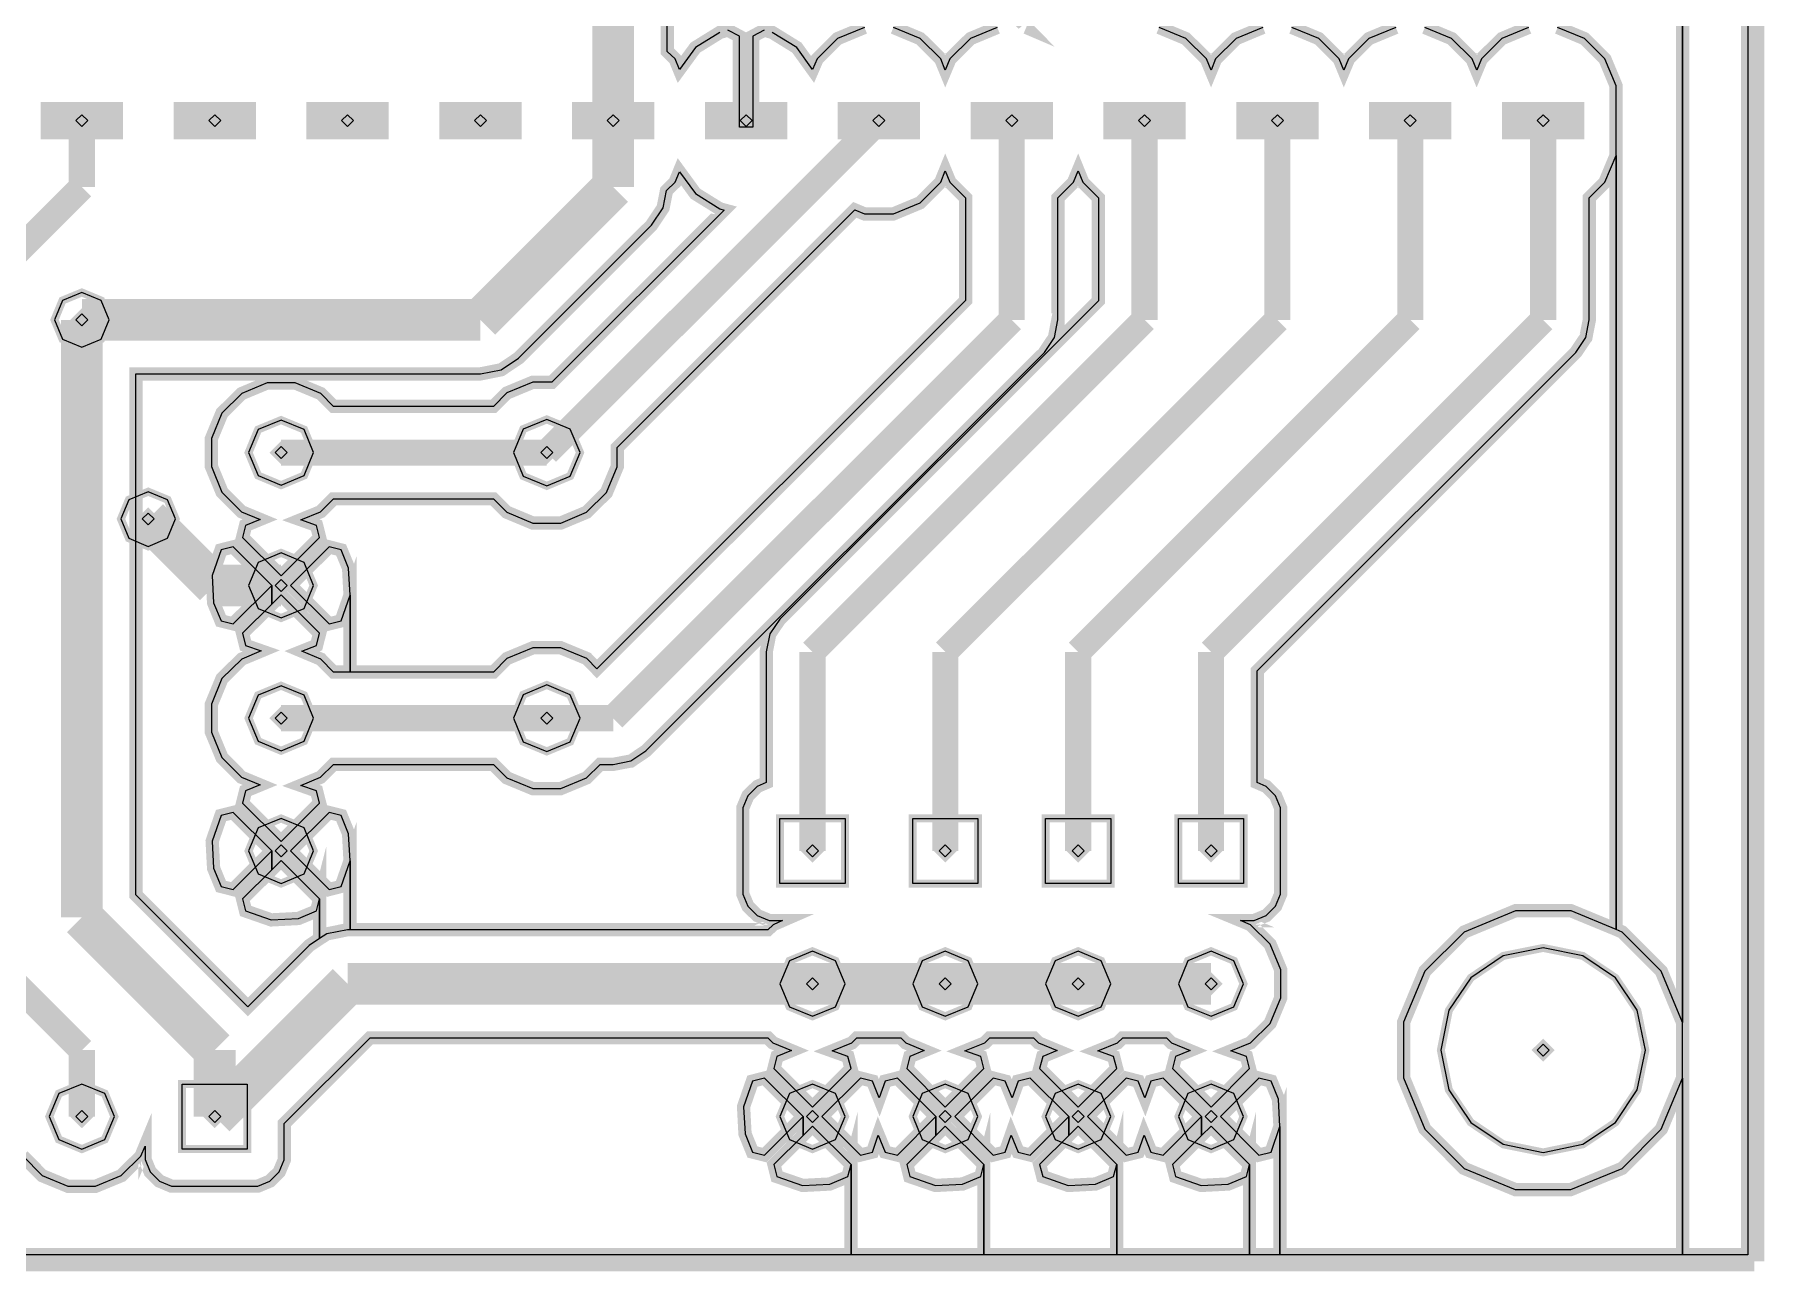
# Model space of a CAD drawing. Extents: x 0 to 6.22, y 0 to 4.04.
# Drawn here: x 2.797 to 4.099, y 2.058 to 2.989 of the extents above; entities that cross this region are included whole.
import ezdxf

# ---------------------------------------------------------------- set-up
doc = ezdxf.new("R2010")
doc.units = 0
doc.layers.get('0').update_dxf_attribs({"linetype": 'CONTINUOUS'})

msp = doc.modelspace()

# ---------------------------------------------------------------- linework, layer by layer
at = {"color": 0}
for points, const_width in [([(4.09158, 4.03353), (4.09158, 2.065)], 0.015), ([(4.08658, 4.02854), (4.08658, 2.07004), (4.08658, 2.07004), (4.03749, 2.07004), (4.03749, 3.89492)], 0.006), ([(4.08658, 4.02854), (4.08658, 2.07004)], 0.01), ([(4.08658, 2.07004), (4.03749, 2.07004), (4.03749, 3.89492)], 0.01), ([(4.03749, 3.85314), (4.03749, 2.2449), (4.02149, 2.28353), (3.99203, 2.3131), (3.98742, 2.31511), (3.98742, 2.95031), (3.979, 2.97054), (3.9636, 2.98589), (3.94342, 2.99431)], 0.01), ([(4.03749, 3.85314), (4.03749, 2.2449), (4.02149, 2.28353), (3.99203, 2.3131), (3.98742, 2.31511), (3.98742, 2.95031), (3.979, 2.97054), (3.9636, 2.98589), (3.94342, 2.99431)], 0.006), ([(3.23247, 2.9241), (3.23247, 3.12414)], 0.0315), ([(3.4216, 2.99431), (3.40142, 2.98589), (3.38601, 2.97054), (3.3826, 2.96263), (3.37071, 2.97911), (3.35211, 2.99061), (3.34619, 2.99229), (3.33751, 2.98762), (3.33751, 2.91911), (3.32747, 2.91911), (3.32747, 2.98762), (3.31879, 2.99229), (3.31287, 2.99061), (3.29432, 2.97911), (3.28228, 2.96263), (3.27903, 2.97054), (3.27322, 2.97629), (3.27322, 3.10721)], 0.01), ([(3.4216, 2.99431), (3.40142, 2.98589), (3.38601, 2.97054), (3.3826, 2.96263), (3.37071, 2.97911), (3.35211, 2.99061), (3.34619, 2.99229), (3.33751, 2.98762), (3.33751, 2.91911), (3.32747, 2.91911), (3.32747, 2.98762), (3.31879, 2.99229), (3.31287, 2.99061), (3.29432, 2.97911), (3.28228, 2.96263), (3.27903, 2.97054), (3.27322, 2.97629), (3.27322, 3.10721)], 0.006), ([(3.54129, 2.99664), (3.54368, 2.99419), (3.5434, 2.99431)], 0.01), ([(3.5216, 2.99431), (3.50142, 2.98589), (3.486, 2.97054), (3.48247, 2.96212), (3.479, 2.97054), (3.4636, 2.98589), (3.44342, 2.99431)], 0.01), ([(3.5216, 2.99431), (3.50142, 2.98589), (3.486, 2.97054), (3.48247, 2.96212), (3.479, 2.97054), (3.4636, 2.98589), (3.44342, 2.99431)], 0.006), ([(3.54129, 2.99664), (3.54368, 2.99419), (3.5434, 2.99431)], 0.006), ([(3.72157, 2.99431), (3.70139, 2.98589), (3.68599, 2.97054), (3.68251, 2.96212), (3.67899, 2.97054), (3.66357, 2.98589), (3.64339, 2.99431)], 0.01), ([(3.72157, 2.99431), (3.70139, 2.98589), (3.68599, 2.97054), (3.68251, 2.96212), (3.67899, 2.97054), (3.66357, 2.98589), (3.64339, 2.99431)], 0.006), ([(3.82161, 2.99431), (3.80138, 2.98589), (3.78603, 2.97054), (3.7825, 2.96212), (3.77903, 2.97054), (3.76361, 2.98589), (3.74338, 2.99431)], 0.01), ([(3.82161, 2.99431), (3.80138, 2.98589), (3.78603, 2.97054), (3.7825, 2.96212), (3.77903, 2.97054), (3.76361, 2.98589), (3.74338, 2.99431)], 0.006), ([(3.9216, 2.99431), (3.90142, 2.98589), (3.88601, 2.97054), (3.88249, 2.96212), (3.87901, 2.97054), (3.86361, 2.98589), (3.84343, 2.99431)], 0.01), ([(3.9216, 2.99431), (3.90142, 2.98589), (3.88601, 2.97054), (3.88249, 2.96212), (3.87901, 2.97054), (3.86361, 2.98589), (3.84343, 2.99431)], 0.006), ([(2.83251, 2.9381), (2.83251, 2.9101)], 0.062), ([(2.93251, 2.9381), (2.93251, 2.9101)], 0.062), ([(3.0325, 2.9381), (3.0325, 2.9101)], 0.062), ([(3.13249, 2.9381), (3.13249, 2.9101)], 0.062), ([(3.23247, 2.9381), (3.23247, 2.9101)], 0.062), ([(3.33251, 2.9381), (3.33251, 2.9101)], 0.062), ([(3.43251, 2.9381), (3.43251, 2.9101)], 0.062), ([(3.5325, 2.9381), (3.5325, 2.9101)], 0.062), ([(3.63249, 2.9381), (3.63249, 2.9101)], 0.062), ([(3.73247, 2.9381), (3.73247, 2.9101)], 0.062), ([(3.83251, 2.9381), (3.83251, 2.9101)], 0.062), ([(3.93251, 2.9381), (3.93251, 2.9101)], 0.062), ([(2.83251, 2.9241), (2.83251, 2.87414)], 0.0197), ([(3.18251, 2.6741), (3.43251, 2.9241)], 0.0197), ([(3.23247, 2.9241), (3.23247, 2.87414)], 0.0315), ([(3.5325, 2.9241), (3.5325, 2.77408)], 0.0197), ([(3.63249, 2.77408), (3.63249, 2.9241)], 0.0197), ([(3.73247, 2.9241), (3.73247, 2.77408)], 0.0197), ([(3.83251, 2.77408), (3.83251, 2.9241)], 0.0197), ([(3.93251, 2.9241), (3.93251, 2.77408)], 0.0197), ([(2.78797, 2.14442), (2.80268, 2.12961), (2.822, 2.12164), (2.84289, 2.12164), (2.86219, 2.12961), (2.87701, 2.14432), (2.8801, 2.15181), (2.8801, 2.14171), (2.8839, 2.13254), (2.8909, 2.12554), (2.90001, 2.12169), (2.9649, 2.12169), (2.97412, 2.12554), (2.98113, 2.13254), (2.98492, 2.1416), (2.98492, 2.16889), (3.04943, 2.2334), (3.3489, 2.2334), (3.35271, 2.2296), (3.36669, 2.22379), (3.35579, 2.21929), (3.35351, 2.21024), (3.38249, 2.18121), (3.41151, 2.21024), (3.40918, 2.21929), (3.39729, 2.22353), (3.41222, 2.2296), (3.41601, 2.2334), (3.44889, 2.2334), (3.45269, 2.2296), (3.46669, 2.22379), (3.45578, 2.21929), (3.4535, 2.21024), (3.48247, 2.18121), (3.5115, 2.21024), (3.50917, 2.21929), (3.49729, 2.22353), (3.51221, 2.2296), (3.516, 2.2334), (3.54889, 2.2334), (3.55268, 2.2296), (3.56668, 2.22379), (3.55583, 2.21929), (3.5535, 2.21024), (3.58251, 2.18121), (3.61149, 2.21024), (3.60921, 2.21929), (3.59733, 2.22353), (3.61219, 2.2296), (3.616, 2.2334), (3.64893, 2.2334), (3.65267, 2.2296), (3.66672, 2.22379), (3.65582, 2.21929), (3.65349, 2.21024), (3.68251, 2.18121), (3.71149, 2.21024), (3.70919, 2.21929), (3.69732, 2.22353), (3.71218, 2.2296), (3.727, 2.24431), (3.73503, 2.26361), (3.73503, 2.2845), (3.727, 2.30382), (3.71229, 2.31862), (3.70481, 2.32172), (3.7149, 2.32172), (3.72412, 2.32553), (3.73112, 2.33251), (3.73492, 2.34164), (3.73492, 2.40653), (3.73112, 2.41569), (3.72412, 2.42269), (3.71729, 2.42563), (3.71729, 2.50971), (3.95708, 2.74951), (3.96457, 2.76069), (3.96468, 2.76079), (3.96729, 2.77408), (3.96729, 2.866), (3.979, 2.87771), (3.98742, 2.89789), (3.98742, 2.31511), (3.9535, 2.3291), (3.91168, 2.3291), (3.8731, 2.3131), (3.84347, 2.28364), (3.82747, 2.24511), (3.82747, 2.20329), (3.84347, 2.16471), (3.87299, 2.1351), (3.91151, 2.11914), (3.95329, 2.11914), (3.99192, 2.1351), (4.02149, 2.16461), (4.03749, 2.20313), (4.03749, 2.07004), (3.73443, 2.07004), (3.73443, 2.16672), (3.73329, 2.18713), (3.72771, 2.20079), (3.71858, 2.20313), (3.68961, 2.1741), (3.71858, 2.14513), (3.72771, 2.1474), (3.73443, 2.16672), (3.73443, 2.07004), (3.71149, 2.07004), (3.71149, 2.13803), (3.68251, 2.16699), (3.6754, 2.15994), (3.6754, 2.1741), (3.64638, 2.20313), (3.63732, 2.20079), (3.63281, 2.18821), (3.62771, 2.20079), (3.6186, 2.20313), (3.58957, 2.1741), (3.6186, 2.14513), (3.62771, 2.1474), (3.63211, 2.1601), (3.63732, 2.1474), (3.64638, 2.14513), (3.6754, 2.1741), (3.6754, 2.15994), (3.65349, 2.13803), (3.65582, 2.1289), (3.67507, 2.12224), (3.69547, 2.12332), (3.70919, 2.1289), (3.71149, 2.13803), (3.71149, 2.07004), (3.61149, 2.07004), (3.61149, 2.13803), (3.58251, 2.16699), (3.57542, 2.15994), (3.57542, 2.1741), (3.54639, 2.20313), (3.53733, 2.20079), (3.53276, 2.18821), (3.52767, 2.20079), (3.51861, 2.20313), (3.48958, 2.1741), (3.51861, 2.14513), (3.52767, 2.1474), (3.53211, 2.1601), (3.53733, 2.1474), (3.54639, 2.14513), (3.57542, 2.1741), (3.57542, 2.15994), (3.5535, 2.13803), (3.55583, 2.1289), (3.57508, 2.12224), (3.59549, 2.12332), (3.60921, 2.1289), (3.61149, 2.13803), (3.61149, 2.07004), (3.5115, 2.07004), (3.5115, 2.13803), (3.48247, 2.16699), (3.47542, 2.15994), (3.47542, 2.1741), (3.4464, 2.20313), (3.43728, 2.20079), (3.43278, 2.18821), (3.42768, 2.20079), (3.41863, 2.20313), (3.3896, 2.1741), (3.41863, 2.14513), (3.42768, 2.1474), (3.43207, 2.1601), (3.43728, 2.1474), (3.4464, 2.14513), (3.47542, 2.1741), (3.47542, 2.15994), (3.4535, 2.13803), (3.45578, 2.1289), (3.4751, 2.12224), (3.4955, 2.12332), (3.50917, 2.1289), (3.5115, 2.13803), (3.5115, 2.07004), (3.41151, 2.07004), (3.41151, 2.13803), (3.38249, 2.16699), (3.37537, 2.15994), (3.37537, 2.1741), (3.3464, 2.20313), (3.33729, 2.20079), (3.33062, 2.18153), (3.33171, 2.16114), (3.33729, 2.1474), (3.3464, 2.14513), (3.37537, 2.1741), (3.37537, 2.15994), (3.35351, 2.13803), (3.35579, 2.1289), (3.37511, 2.12224), (3.39551, 2.12332), (3.40918, 2.1289), (3.41151, 2.13803), (3.41151, 2.07004), (2.66151, 2.07004)], 0.01), ([(2.78797, 2.14442), (2.80268, 2.12961), (2.822, 2.12164), (2.84289, 2.12164), (2.86219, 2.12961), (2.87701, 2.14432), (2.8801, 2.15181), (2.8801, 2.14171), (2.8839, 2.13254), (2.8909, 2.12554), (2.90001, 2.12169), (2.9649, 2.12169), (2.97412, 2.12554), (2.98113, 2.13254), (2.98492, 2.1416), (2.98492, 2.16889), (3.04943, 2.2334), (3.3489, 2.2334), (3.35271, 2.2296), (3.36669, 2.22379), (3.35579, 2.21929), (3.35351, 2.21024), (3.38249, 2.18121), (3.41151, 2.21024), (3.40918, 2.21929), (3.39729, 2.22353), (3.41222, 2.2296), (3.41601, 2.2334), (3.44889, 2.2334), (3.45269, 2.2296), (3.46669, 2.22379), (3.45578, 2.21929), (3.4535, 2.21024), (3.48247, 2.18121), (3.5115, 2.21024), (3.50917, 2.21929), (3.49729, 2.22353), (3.51221, 2.2296), (3.516, 2.2334), (3.54889, 2.2334), (3.55268, 2.2296), (3.56668, 2.22379), (3.55583, 2.21929), (3.5535, 2.21024), (3.58251, 2.18121), (3.61149, 2.21024), (3.60921, 2.21929), (3.59733, 2.22353), (3.61219, 2.2296), (3.616, 2.2334), (3.64893, 2.2334), (3.65267, 2.2296), (3.66672, 2.22379), (3.65582, 2.21929), (3.65349, 2.21024), (3.68251, 2.18121), (3.71149, 2.21024), (3.70919, 2.21929), (3.69732, 2.22353), (3.71218, 2.2296), (3.727, 2.24431), (3.73503, 2.26361), (3.73503, 2.2845), (3.727, 2.30382), (3.71229, 2.31862), (3.70481, 2.32172), (3.7149, 2.32172), (3.72412, 2.32553), (3.73112, 2.33251), (3.73492, 2.34164), (3.73492, 2.40653), (3.73112, 2.41569), (3.72412, 2.42269), (3.71729, 2.42563), (3.71729, 2.50971), (3.95708, 2.74951), (3.96457, 2.76069), (3.96468, 2.76079), (3.96729, 2.77408), (3.96729, 2.866), (3.979, 2.87771), (3.98742, 2.89789), (3.98742, 2.31511), (3.9535, 2.3291), (3.91168, 2.3291), (3.8731, 2.3131), (3.84347, 2.28364), (3.82747, 2.24511), (3.82747, 2.20329), (3.84347, 2.16471), (3.87299, 2.1351), (3.91151, 2.11914), (3.95329, 2.11914), (3.99192, 2.1351), (4.02149, 2.16461), (4.03749, 2.20313), (4.03749, 2.07004), (3.73443, 2.07004), (3.73443, 2.16672), (3.73329, 2.18713), (3.72771, 2.20079), (3.71858, 2.20313), (3.68961, 2.1741), (3.71858, 2.14513), (3.72771, 2.1474), (3.73443, 2.16672), (3.73443, 2.07004), (3.71149, 2.07004), (3.71149, 2.13803), (3.68251, 2.16699), (3.6754, 2.15994), (3.6754, 2.1741), (3.64638, 2.20313), (3.63732, 2.20079), (3.63281, 2.18821), (3.62771, 2.20079), (3.6186, 2.20313), (3.58957, 2.1741), (3.6186, 2.14513), (3.62771, 2.1474), (3.63211, 2.1601), (3.63732, 2.1474), (3.64638, 2.14513), (3.6754, 2.1741), (3.6754, 2.15994), (3.65349, 2.13803), (3.65582, 2.1289), (3.67507, 2.12224), (3.69547, 2.12332), (3.70919, 2.1289), (3.71149, 2.13803), (3.71149, 2.07004), (3.61149, 2.07004), (3.61149, 2.13803), (3.58251, 2.16699), (3.57542, 2.15994), (3.57542, 2.1741), (3.54639, 2.20313), (3.53733, 2.20079), (3.53276, 2.18821), (3.52767, 2.20079), (3.51861, 2.20313), (3.48958, 2.1741), (3.51861, 2.14513), (3.52767, 2.1474), (3.53211, 2.1601), (3.53733, 2.1474), (3.54639, 2.14513), (3.57542, 2.1741), (3.57542, 2.15994), (3.5535, 2.13803), (3.55583, 2.1289), (3.57508, 2.12224), (3.59549, 2.12332), (3.60921, 2.1289), (3.61149, 2.13803), (3.61149, 2.07004), (3.5115, 2.07004), (3.5115, 2.13803), (3.48247, 2.16699), (3.47542, 2.15994), (3.47542, 2.1741), (3.4464, 2.20313), (3.43728, 2.20079), (3.43278, 2.18821), (3.42768, 2.20079), (3.41863, 2.20313), (3.3896, 2.1741), (3.41863, 2.14513), (3.42768, 2.1474), (3.43207, 2.1601), (3.43728, 2.1474), (3.4464, 2.14513), (3.47542, 2.1741), (3.47542, 2.15994), (3.4535, 2.13803), (3.45578, 2.1289), (3.4751, 2.12224), (3.4955, 2.12332), (3.50917, 2.1289), (3.5115, 2.13803), (3.5115, 2.07004), (3.41151, 2.07004), (3.41151, 2.13803), (3.38249, 2.16699), (3.37537, 2.15994), (3.37537, 2.1741), (3.3464, 2.20313), (3.33729, 2.20079), (3.33062, 2.18153), (3.33171, 2.16114), (3.33729, 2.1474), (3.3464, 2.14513), (3.37537, 2.1741), (3.37537, 2.15994), (3.35351, 2.13803), (3.35579, 2.1289), (3.37511, 2.12224), (3.39551, 2.12332), (3.40918, 2.1289), (3.41151, 2.13803), (3.41151, 2.07004), (2.66151, 2.07004)], 0.006), ([(3.59771, 2.78851), (3.35792, 2.54872), (3.35032, 2.53754), (3.34771, 2.52408), (3.34771, 2.42563), (3.34093, 2.42269), (3.33388, 2.41569), (3.33008, 2.40662), (3.33008, 2.34169), (3.33388, 2.33251), (3.34093, 2.32553), (3.34999, 2.32172), (3.35992, 2.32172), (3.35281, 2.31862), (3.3489, 2.31483), (3.0344, 2.31483), (3.0344, 2.36669), (3.03331, 2.3871), (3.02767, 2.40082), (3.01861, 2.4031), (2.98958, 2.37414), (3.01861, 2.34511), (3.02767, 2.34744), (3.0344, 2.36669), (3.0344, 2.31483), (3.0325, 2.31483), (3.01693, 2.31168), (3.0115, 2.30811), (3.0115, 2.338), (2.98247, 2.36703), (2.97542, 2.35992), (2.97542, 2.37414), (2.9464, 2.4031), (2.93728, 2.40082), (2.93061, 2.38151), (2.93169, 2.36111), (2.93728, 2.34744), (2.9464, 2.34511), (2.97542, 2.37414), (2.97542, 2.35992), (2.9535, 2.338), (2.95578, 2.32894), (2.9751, 2.32221), (2.9955, 2.32329), (3.00917, 2.32894), (3.0115, 2.338), (3.0115, 2.30811), (3.00369, 2.3029), (2.95751, 2.25672), (2.87321, 2.34104), (2.87321, 2.7334), (3.13249, 2.7334), (3.14811, 2.73649), (3.16129, 2.74533), (3.26128, 2.84532), (3.27007, 2.8585), (3.27262, 2.87142), (3.27903, 2.87771), (3.28228, 2.88569), (3.29432, 2.86914), (3.31287, 2.85764), (3.31592, 2.85682), (3.18631, 2.72711), (3.17199, 2.72711), (3.1525, 2.71903), (3.14231, 2.70893), (3.02192, 2.70893), (3.01232, 2.71858), (2.993, 2.72661), (2.97211, 2.72661), (2.95281, 2.71858), (2.93799, 2.70394), (2.93001, 2.68463), (2.93001, 2.66374), (2.93799, 2.64442), (2.95269, 2.62961), (2.96669, 2.62381), (2.95578, 2.61931), (2.9535, 2.61019), (2.98247, 2.58122), (3.0115, 2.61019), (3.00917, 2.61931), (2.99729, 2.62354), (3.01221, 2.62961), (3.02192, 2.63932), (3.14231, 2.63932), (3.1524, 2.62924), (3.17193, 2.6211), (3.19299, 2.6211), (3.21251, 2.62924), (3.22738, 2.64404), (3.23551, 2.66351), (3.23551, 2.6779), (3.41439, 2.85693), (3.4216, 2.85389), (3.44342, 2.85389), (3.4636, 2.86231), (3.479, 2.87771), (3.48247, 2.88624), (3.486, 2.87771), (3.49772, 2.866), (3.49772, 2.78863), (3.22026, 2.51124), (3.21263, 2.51904), (3.19308, 2.52713), (3.17199, 2.52713), (3.1525, 2.51904), (3.14231, 2.5089), (3.0344, 2.5089), (3.0344, 2.56674), (3.03331, 2.58712), (3.02767, 2.60081), (3.01861, 2.60314), (2.98958, 2.57411), (3.01861, 2.54514), (3.02767, 2.54742), (3.0344, 2.56674), (3.0344, 2.5089), (3.02192, 2.5089), (3.01232, 2.51861), (2.99821, 2.52453), (3.00917, 2.52892), (3.0115, 2.53803), (2.98247, 2.567), (2.97542, 2.55989), (2.97542, 2.57411), (2.9464, 2.60314), (2.93728, 2.60081), (2.93061, 2.58154), (2.93169, 2.56108), (2.93728, 2.54742), (2.9464, 2.54514), (2.97542, 2.57411), (2.97542, 2.55989), (2.9535, 2.53803), (2.95578, 2.52892), (2.96761, 2.52479), (2.95281, 2.51861), (2.93799, 2.5039), (2.93001, 2.4846), (2.93001, 2.46371), (2.93799, 2.44444), (2.95269, 2.42964), (2.96669, 2.42383), (2.95578, 2.41932), (2.9535, 2.41021), (2.98247, 2.38118), (3.0115, 2.41021), (3.00917, 2.41932), (2.99729, 2.4235), (3.01221, 2.42964), (3.02192, 2.43935), (3.14231, 2.43935), (3.1524, 2.42919), (3.17193, 2.42111), (3.19299, 2.42111), (3.21251, 2.42919), (3.2226, 2.43935), (3.23247, 2.43935), (3.24576, 2.44189), (3.24588, 2.44189), (3.25711, 2.44949), (3.55707, 2.7494), (3.55707, 2.74951), (3.56212, 2.757), (3.56461, 2.76069), (3.56467, 2.76079), (3.56722, 2.77408), (3.56728, 2.77408), (3.56728, 2.866), (3.579, 2.87771), (3.58251, 2.88624), (3.58599, 2.87771), (3.59771, 2.866), (3.59771, 2.78851)], 0.01), ([(2.83251, 2.87414), (2.7825, 2.82411)], 0.0197), ([(3.23247, 2.87414), (3.13249, 2.77408)], 0.0315), ([(2.85308, 2.77408), (2.847, 2.78868), (2.83251, 2.79471), (2.81793, 2.78868), (2.8119, 2.77408), (2.81793, 2.7596), (2.83251, 2.75353), (2.847, 2.7596), (2.85308, 2.77408)], 0.006), ([(2.83251, 2.77408), (2.83251, 2.32411)], 0.0315), ([(3.13249, 2.77408), (2.83251, 2.77408)], 0.0315), ([(3.5325, 2.77408), (3.23247, 2.47412)], 0.0197), ([(3.38249, 2.52408), (3.63249, 2.77408)], 0.0197), ([(3.73247, 2.77408), (3.48247, 2.52408)], 0.0197), ([(3.58251, 2.52408), (3.83251, 2.77408)], 0.0197), ([(3.93251, 2.77408), (3.68251, 2.52408)], 0.0197), ([(3.007, 2.6741), (2.99978, 2.69146), (2.98247, 2.69862), (2.96517, 2.69146), (2.95801, 2.6741), (2.96517, 2.65685), (2.98247, 2.64962), (2.99978, 2.65685), (3.007, 2.6741)], 0.006), ([(3.20751, 2.6741), (3.20014, 2.69183), (3.18251, 2.69911), (3.16476, 2.69183), (3.1575, 2.6741), (3.16476, 2.65647), (3.18251, 2.64908), (3.20014, 2.65647), (3.20751, 2.6741)], 0.006), ([(3.18251, 2.6741), (2.98247, 2.6741)], 0.0197), ([(2.9031, 2.62414), (2.89703, 2.63867), (2.88249, 2.64469), (2.86794, 2.63867), (2.86193, 2.62414), (2.86794, 2.6096), (2.88249, 2.60351), (2.89703, 2.6096), (2.9031, 2.62414)], 0.006), ([(2.93251, 2.57411), (2.88249, 2.62414)], 0.0315), ([(3.007, 2.57411), (2.99978, 2.59147), (2.98247, 2.59864), (2.96517, 2.59147), (2.95801, 2.57411), (2.96517, 2.55681), (2.98247, 2.54958), (2.99978, 2.55681), (3.007, 2.57411)], 0.006), ([(2.98247, 2.57411), (2.93251, 2.57411)], 0.0315), ([(3.38249, 2.37414), (3.38249, 2.52408)], 0.0197), ([(3.48247, 2.52408), (3.48247, 2.37414)], 0.0197), ([(3.58251, 2.37414), (3.58251, 2.52408)], 0.0197), ([(3.68251, 2.52408), (3.68251, 2.37414)], 0.0197), ([(3.007, 2.47412), (2.99978, 2.49143), (2.98247, 2.49858), (2.96517, 2.49143), (2.95801, 2.47412), (2.96517, 2.45682), (2.98247, 2.4496), (2.99978, 2.45682), (3.007, 2.47412)], 0.006), ([(3.20751, 2.47412), (3.20014, 2.49181), (3.18251, 2.49914), (3.16476, 2.49181), (3.1575, 2.47412), (3.16476, 2.45643), (3.18251, 2.44911), (3.20014, 2.45643), (3.20751, 2.47412)], 0.006), ([(3.23247, 2.47412), (2.98247, 2.47412)], 0.0197), ([(3.007, 2.37414), (2.99978, 2.39144), (2.98247, 2.3986), (2.96517, 2.39144), (2.95801, 2.37414), (2.96517, 2.35682), (2.98247, 2.34961), (2.99978, 2.35682), (3.007, 2.37414)], 0.006), ([(2.83251, 2.32411), (2.93251, 2.22412)], 0.0315), ([(3.40701, 2.27408), (3.39979, 2.29144), (3.38249, 2.29861), (3.36518, 2.29144), (3.35801, 2.27408), (3.36518, 2.25683), (3.38249, 2.24963), (3.39979, 2.25683), (3.40701, 2.27408)], 0.006), ([(3.507, 2.27408), (3.49978, 2.29144), (3.48247, 2.29861), (3.46517, 2.29144), (3.45801, 2.27408), (3.46517, 2.25683), (3.48247, 2.24963), (3.49978, 2.25683), (3.507, 2.27408)], 0.006), ([(3.60699, 2.27408), (3.59978, 2.29144), (3.58251, 2.29861), (3.56515, 2.29144), (3.558, 2.27408), (3.56515, 2.25683), (3.58251, 2.24963), (3.59978, 2.25683), (3.60699, 2.27408)], 0.006), ([(3.70697, 2.27408), (3.69976, 2.29144), (3.68251, 2.29861), (3.66515, 2.29144), (3.65799, 2.27408), (3.66515, 2.25683), (3.68251, 2.24963), (3.69976, 2.25683), (3.70697, 2.27408)], 0.006), ([(4.0095, 2.22412), (4.00342, 2.25412), (3.98693, 2.2786), (3.96246, 2.29508), (3.93251, 2.30111), (3.9025, 2.29508), (3.87804, 2.2786), (3.86154, 2.25412), (3.85553, 2.22412), (3.86154, 2.19417), (3.87804, 2.16971), (3.9025, 2.15321), (3.93251, 2.14714), (3.96246, 2.15321), (3.98693, 2.16971), (4.00342, 2.19417), (4.0095, 2.22412)], 0.006), ([(2.7825, 2.27408), (2.83251, 2.22412)], 0.0197), ([(3.0325, 2.27408), (2.93251, 2.1741)], 0.0315), ([(3.38249, 2.27408), (3.0325, 2.27408)], 0.0315), ([(3.68251, 2.27408), (3.38249, 2.27408)], 0.0315), ([(2.93251, 2.22412), (2.93251, 2.1741)], 0.0315), ([(2.83251, 2.22412), (2.83251, 2.1741)], 0.0197), ([(2.85699, 2.1741), (2.84978, 2.19146), (2.83251, 2.19862), (2.81515, 2.19146), (2.808, 2.1741), (2.81515, 2.15685), (2.83251, 2.14962), (2.84978, 2.15685), (2.85699, 2.1741)], 0.006), ([(3.40701, 2.1741), (3.39979, 2.19146), (3.38249, 2.19862), (3.36518, 2.19146), (3.35801, 2.1741), (3.36518, 2.15685), (3.38249, 2.14962), (3.39979, 2.15685), (3.40701, 2.1741)], 0.006), ([(3.507, 2.1741), (3.49978, 2.19146), (3.48247, 2.19862), (3.46517, 2.19146), (3.45801, 2.1741), (3.46517, 2.15685), (3.48247, 2.14962), (3.49978, 2.15685), (3.507, 2.1741)], 0.006), ([(3.60699, 2.1741), (3.59978, 2.19146), (3.58251, 2.19862), (3.56515, 2.19146), (3.558, 2.1741), (3.56515, 2.15685), (3.58251, 2.14962), (3.59978, 2.15685), (3.60699, 2.1741)], 0.006), ([(3.70697, 2.1741), (3.69976, 2.19146), (3.68251, 2.19862), (3.66515, 2.19146), (3.65799, 2.1741), (3.66515, 2.15685), (3.68251, 2.14962), (3.69976, 2.15685), (3.70697, 2.1741)], 0.006), ([(4.09158, 2.065), (2.1231, 2.065)], 0.015)]:
    msp.add_lwpolyline(points, dxfattribs=dict(at, const_width=const_width))
for points in [[(4.08658, 4.02854), (4.08658, 2.07004)], [(4.08658, 2.07004), (4.03749, 2.07004), (4.03749, 3.89492)], [(4.03749, 3.85314), (4.03749, 2.2449), (4.02149, 2.28353), (3.99203, 2.3131), (3.98742, 2.31511), (3.98742, 2.95031), (3.979, 2.97054), (3.9636, 2.98589), (3.94342, 2.99431)], [(3.31287, 2.99061), (3.29432, 2.97911), (3.28228, 2.96263), (3.27903, 2.97054), (3.27322, 2.97629), (3.27322, 3.10721)], [(3.34619, 2.99229), (3.33751, 2.98762), (3.33751, 2.91911), (3.32747, 2.91911), (3.32747, 2.98762), (3.31879, 2.99229)], [(3.4216, 2.99431), (3.40142, 2.98589), (3.38601, 2.97054), (3.3826, 2.96263), (3.37071, 2.97911), (3.35211, 2.99061)], [(3.5216, 2.99431), (3.50142, 2.98589), (3.486, 2.97054), (3.48247, 2.96212), (3.479, 2.97054), (3.4636, 2.98589), (3.44342, 2.99431)], [(3.72157, 2.99431), (3.70139, 2.98589), (3.68599, 2.97054), (3.68251, 2.96212), (3.67899, 2.97054), (3.66357, 2.98589), (3.64339, 2.99431)], [(3.82161, 2.99431), (3.80138, 2.98589), (3.78603, 2.97054), (3.7825, 2.96212), (3.77903, 2.97054), (3.76361, 2.98589), (3.74338, 2.99431)], [(3.9216, 2.99431), (3.90142, 2.98589), (3.88601, 2.97054), (3.88249, 2.96212), (3.87901, 2.97054), (3.86361, 2.98589), (3.84343, 2.99431)], [(2.78797, 2.14442), (2.80268, 2.12961), (2.822, 2.12164), (2.84289, 2.12164), (2.86219, 2.12961), (2.87701, 2.14432), (2.8801, 2.15181), (2.8801, 2.14171), (2.8839, 2.13254), (2.8909, 2.12554), (2.90001, 2.12169), (2.9649, 2.12169), (2.97412, 2.12554), (2.98113, 2.13254), (2.98492, 2.1416), (2.98492, 2.16889), (3.04943, 2.2334), (3.3489, 2.2334), (3.35271, 2.2296), (3.36669, 2.22379), (3.35579, 2.21929), (3.35351, 2.21024), (3.38249, 2.18121), (3.41151, 2.21024), (3.40918, 2.21929), (3.39729, 2.22353), (3.41222, 2.2296), (3.41601, 2.2334), (3.44889, 2.2334), (3.45269, 2.2296), (3.46669, 2.22379), (3.45578, 2.21929), (3.4535, 2.21024), (3.48247, 2.18121), (3.5115, 2.21024), (3.50917, 2.21929), (3.49729, 2.22353), (3.51221, 2.2296), (3.516, 2.2334), (3.54889, 2.2334), (3.55268, 2.2296), (3.56668, 2.22379), (3.55583, 2.21929), (3.5535, 2.21024), (3.58251, 2.18121), (3.61149, 2.21024), (3.60921, 2.21929), (3.59733, 2.22353), (3.61219, 2.2296), (3.616, 2.2334), (3.64893, 2.2334), (3.65267, 2.2296), (3.66672, 2.22379), (3.65582, 2.21929), (3.65349, 2.21024), (3.68251, 2.18121), (3.71149, 2.21024), (3.70919, 2.21929), (3.69732, 2.22353), (3.71218, 2.2296), (3.727, 2.24431), (3.73503, 2.26361), (3.73503, 2.2845), (3.727, 2.30382), (3.71229, 2.31862), (3.70481, 2.32172), (3.7149, 2.32172), (3.72412, 2.32553), (3.73112, 2.33251), (3.73492, 2.34164), (3.73492, 2.40653), (3.73112, 2.41569), (3.72412, 2.42269), (3.71729, 2.42563), (3.71729, 2.50971), (3.95708, 2.74951), (3.96457, 2.76069), (3.96468, 2.76079), (3.96729, 2.77408), (3.96729, 2.866), (3.979, 2.87771), (3.98742, 2.89789), (3.98742, 2.31511), (3.9535, 2.3291), (3.91168, 2.3291), (3.8731, 2.3131), (3.84347, 2.28364), (3.82747, 2.24511), (3.82747, 2.20329), (3.84347, 2.16471), (3.87299, 2.1351), (3.91151, 2.11914), (3.95329, 2.11914), (3.99192, 2.1351), (4.02149, 2.16461), (4.03749, 2.20313), (4.03749, 2.07004), (3.73443, 2.07004), (3.73443, 2.16672), (3.73329, 2.18713), (3.72771, 2.20079), (3.71858, 2.20313), (3.68961, 2.1741), (3.71858, 2.14513), (3.72771, 2.1474), (3.73443, 2.16672), (3.73443, 2.07004), (3.71149, 2.07004), (3.71149, 2.13803), (3.68251, 2.16699), (3.6754, 2.15994), (3.6754, 2.1741), (3.64638, 2.20313), (3.63732, 2.20079), (3.63281, 2.18821), (3.62771, 2.20079), (3.6186, 2.20313), (3.58957, 2.1741), (3.6186, 2.14513), (3.62771, 2.1474), (3.63211, 2.1601), (3.63732, 2.1474), (3.64638, 2.14513), (3.6754, 2.1741), (3.6754, 2.15994), (3.65349, 2.13803), (3.65582, 2.1289), (3.67507, 2.12224), (3.69547, 2.12332), (3.70919, 2.1289), (3.71149, 2.13803), (3.71149, 2.07004), (3.61149, 2.07004), (3.61149, 2.13803), (3.58251, 2.16699), (3.57542, 2.15994), (3.57542, 2.1741), (3.54639, 2.20313), (3.53733, 2.20079), (3.53276, 2.18821), (3.52767, 2.20079), (3.51861, 2.20313), (3.48958, 2.1741), (3.51861, 2.14513), (3.52767, 2.1474), (3.53211, 2.1601), (3.53733, 2.1474), (3.54639, 2.14513), (3.57542, 2.1741), (3.57542, 2.15994), (3.5535, 2.13803), (3.55583, 2.1289), (3.57508, 2.12224), (3.59549, 2.12332), (3.60921, 2.1289), (3.61149, 2.13803), (3.61149, 2.07004), (3.5115, 2.07004), (3.5115, 2.13803), (3.48247, 2.16699), (3.47542, 2.15994), (3.47542, 2.1741), (3.4464, 2.20313), (3.43728, 2.20079), (3.43278, 2.18821), (3.42768, 2.20079), (3.41863, 2.20313), (3.3896, 2.1741), (3.41863, 2.14513), (3.42768, 2.1474), (3.43207, 2.1601), (3.43728, 2.1474), (3.4464, 2.14513), (3.47542, 2.1741), (3.47542, 2.15994), (3.4535, 2.13803), (3.45578, 2.1289), (3.4751, 2.12224), (3.4955, 2.12332), (3.50917, 2.1289), (3.5115, 2.13803), (3.5115, 2.07004), (3.41151, 2.07004), (3.41151, 2.13803), (3.38249, 2.16699), (3.37537, 2.15994), (3.37537, 2.1741), (3.3464, 2.20313), (3.33729, 2.20079), (3.33062, 2.18153), (3.33171, 2.16114), (3.33729, 2.1474), (3.3464, 2.14513), (3.37537, 2.1741), (3.37537, 2.15994), (3.35351, 2.13803), (3.35579, 2.1289), (3.37511, 2.12224), (3.39551, 2.12332), (3.40918, 2.1289), (3.41151, 2.13803), (3.41151, 2.07004), (2.66151, 2.07004)], [(3.59771, 2.78851), (3.35792, 2.54872), (3.35032, 2.53754), (3.34771, 2.52408), (3.34771, 2.42563), (3.34093, 2.42269), (3.33388, 2.41569), (3.33008, 2.40662), (3.33008, 2.34169), (3.33388, 2.33251), (3.34093, 2.32553), (3.34999, 2.32172), (3.35992, 2.32172), (3.35281, 2.31862), (3.3489, 2.31483), (3.0344, 2.31483), (3.0344, 2.36669), (3.03331, 2.3871), (3.02767, 2.40082), (3.01861, 2.4031), (2.98958, 2.37414), (3.01861, 2.34511), (3.02767, 2.34744), (3.0344, 2.36669), (3.0344, 2.31483), (3.0325, 2.31483), (3.01693, 2.31168), (3.0115, 2.30811), (3.0115, 2.338), (2.98247, 2.36703), (2.97542, 2.35992), (2.97542, 2.37414), (2.9464, 2.4031), (2.93728, 2.40082), (2.93061, 2.38151), (2.93169, 2.36111), (2.93728, 2.34744), (2.9464, 2.34511), (2.97542, 2.37414), (2.97542, 2.35992), (2.9535, 2.338), (2.95578, 2.32894), (2.9751, 2.32221), (2.9955, 2.32329), (3.00917, 2.32894), (3.0115, 2.338), (3.0115, 2.30811), (3.00369, 2.3029), (2.95751, 2.25672), (2.87321, 2.34104), (2.87321, 2.7334), (3.13249, 2.7334), (3.14811, 2.73649), (3.16129, 2.74533), (3.26128, 2.84532), (3.27007, 2.8585), (3.27262, 2.87142), (3.27903, 2.87771), (3.28228, 2.88569), (3.29432, 2.86914), (3.31287, 2.85764), (3.31592, 2.85682), (3.18631, 2.72711), (3.17199, 2.72711), (3.1525, 2.71903), (3.14231, 2.70893), (3.02192, 2.70893), (3.01232, 2.71858), (2.993, 2.72661), (2.97211, 2.72661), (2.95281, 2.71858), (2.93799, 2.70394), (2.93001, 2.68463), (2.93001, 2.66374), (2.93799, 2.64442), (2.95269, 2.62961), (2.96669, 2.62381), (2.95578, 2.61931), (2.9535, 2.61019), (2.98247, 2.58122), (3.0115, 2.61019), (3.00917, 2.61931), (2.99729, 2.62354), (3.01221, 2.62961), (3.02192, 2.63932), (3.14231, 2.63932), (3.1524, 2.62924), (3.17193, 2.6211), (3.19299, 2.6211), (3.21251, 2.62924), (3.22738, 2.64404), (3.23551, 2.66351), (3.23551, 2.6779), (3.41439, 2.85693), (3.4216, 2.85389), (3.44342, 2.85389), (3.4636, 2.86231), (3.479, 2.87771), (3.48247, 2.88624), (3.486, 2.87771), (3.49772, 2.866), (3.49772, 2.78863), (3.22026, 2.51124), (3.21263, 2.51904), (3.19308, 2.52713), (3.17199, 2.52713), (3.1525, 2.51904), (3.14231, 2.5089), (3.0344, 2.5089), (3.0344, 2.56674), (3.03331, 2.58712), (3.02767, 2.60081), (3.01861, 2.60314), (2.98958, 2.57411), (3.01861, 2.54514), (3.02767, 2.54742), (3.0344, 2.56674), (3.0344, 2.5089), (3.02192, 2.5089), (3.01232, 2.51861), (2.99821, 2.52453), (3.00917, 2.52892), (3.0115, 2.53803), (2.98247, 2.567), (2.97542, 2.55989), (2.97542, 2.57411), (2.9464, 2.60314), (2.93728, 2.60081), (2.93061, 2.58154), (2.93169, 2.56108), (2.93728, 2.54742), (2.9464, 2.54514), (2.97542, 2.57411), (2.97542, 2.55989), (2.9535, 2.53803), (2.95578, 2.52892), (2.96761, 2.52479), (2.95281, 2.51861), (2.93799, 2.5039), (2.93001, 2.4846), (2.93001, 2.46371), (2.93799, 2.44444), (2.95269, 2.42964), (2.96669, 2.42383), (2.95578, 2.41932), (2.9535, 2.41021), (2.98247, 2.38118), (3.0115, 2.41021), (3.00917, 2.41932), (2.99729, 2.4235), (3.01221, 2.42964), (3.02192, 2.43935), (3.14231, 2.43935), (3.1524, 2.42919), (3.17193, 2.42111), (3.19299, 2.42111), (3.21251, 2.42919), (3.2226, 2.43935), (3.23247, 2.43935), (3.24576, 2.44189), (3.24588, 2.44189), (3.25711, 2.44949), (3.55707, 2.7494), (3.55707, 2.74951), (3.56212, 2.757), (3.56461, 2.76069), (3.56467, 2.76079), (3.56722, 2.77408), (3.56728, 2.77408), (3.56728, 2.866), (3.579, 2.87771), (3.58251, 2.88624), (3.58599, 2.87771), (3.59771, 2.866), (3.59771, 2.78851)], [(2.85308, 2.77408), (2.847, 2.78868), (2.83251, 2.79471), (2.81793, 2.78868), (2.8119, 2.77408), (2.81793, 2.7596), (2.83251, 2.75353), (2.847, 2.7596), (2.85308, 2.77408)], [(3.007, 2.6741), (2.99978, 2.69146), (2.98247, 2.69862), (2.96517, 2.69146), (2.95801, 2.6741), (2.96517, 2.65685), (2.98247, 2.64962), (2.99978, 2.65685), (3.007, 2.6741)], [(3.20751, 2.6741), (3.20014, 2.69183), (3.18251, 2.69911), (3.16476, 2.69183), (3.1575, 2.6741), (3.16476, 2.65647), (3.18251, 2.64908), (3.20014, 2.65647), (3.20751, 2.6741)], [(2.9031, 2.62414), (2.89703, 2.63867), (2.88249, 2.64469), (2.86794, 2.63867), (2.86193, 2.62414), (2.86794, 2.6096), (2.88249, 2.60351), (2.89703, 2.6096), (2.9031, 2.62414)], [(3.007, 2.57411), (2.99978, 2.59147), (2.98247, 2.59864), (2.96517, 2.59147), (2.95801, 2.57411), (2.96517, 2.55681), (2.98247, 2.54958), (2.99978, 2.55681), (3.007, 2.57411)], [(3.007, 2.47412), (2.99978, 2.49143), (2.98247, 2.49858), (2.96517, 2.49143), (2.95801, 2.47412), (2.96517, 2.45682), (2.98247, 2.4496), (2.99978, 2.45682), (3.007, 2.47412)], [(3.20751, 2.47412), (3.20014, 2.49181), (3.18251, 2.49914), (3.16476, 2.49181), (3.1575, 2.47412), (3.16476, 2.45643), (3.18251, 2.44911), (3.20014, 2.45643), (3.20751, 2.47412)], [(3.007, 2.37414), (2.99978, 2.39144), (2.98247, 2.3986), (2.96517, 2.39144), (2.95801, 2.37414), (2.96517, 2.35682), (2.98247, 2.34961), (2.99978, 2.35682), (3.007, 2.37414)], [(3.40701, 2.27408), (3.39979, 2.29144), (3.38249, 2.29861), (3.36518, 2.29144), (3.35801, 2.27408), (3.36518, 2.25683), (3.38249, 2.24963), (3.39979, 2.25683), (3.40701, 2.27408)], [(3.507, 2.27408), (3.49978, 2.29144), (3.48247, 2.29861), (3.46517, 2.29144), (3.45801, 2.27408), (3.46517, 2.25683), (3.48247, 2.24963), (3.49978, 2.25683), (3.507, 2.27408)], [(3.60699, 2.27408), (3.59978, 2.29144), (3.58251, 2.29861), (3.56515, 2.29144), (3.558, 2.27408), (3.56515, 2.25683), (3.58251, 2.24963), (3.59978, 2.25683), (3.60699, 2.27408)], [(3.70697, 2.27408), (3.69976, 2.29144), (3.68251, 2.29861), (3.66515, 2.29144), (3.65799, 2.27408), (3.66515, 2.25683), (3.68251, 2.24963), (3.69976, 2.25683), (3.70697, 2.27408)], [(4.0095, 2.22412), (4.00342, 2.25412), (3.98693, 2.2786), (3.96246, 2.29508), (3.93251, 2.30111), (3.9025, 2.29508), (3.87804, 2.2786), (3.86154, 2.25412), (3.85553, 2.22412), (3.86154, 2.19417), (3.87804, 2.16971), (3.9025, 2.15321), (3.93251, 2.14714), (3.96246, 2.15321), (3.98693, 2.16971), (4.00342, 2.19417), (4.0095, 2.22412)], [(2.85699, 2.1741), (2.84978, 2.19146), (2.83251, 2.19862), (2.81515, 2.19146), (2.808, 2.1741), (2.81515, 2.15685), (2.83251, 2.14962), (2.84978, 2.15685), (2.85699, 2.1741)], [(3.40701, 2.1741), (3.39979, 2.19146), (3.38249, 2.19862), (3.36518, 2.19146), (3.35801, 2.1741), (3.36518, 2.15685), (3.38249, 2.14962), (3.39979, 2.15685), (3.40701, 2.1741)], [(3.507, 2.1741), (3.49978, 2.19146), (3.48247, 2.19862), (3.46517, 2.19146), (3.45801, 2.1741), (3.46517, 2.15685), (3.48247, 2.14962), (3.49978, 2.15685), (3.507, 2.1741)], [(3.60699, 2.1741), (3.59978, 2.19146), (3.58251, 2.19862), (3.56515, 2.19146), (3.558, 2.1741), (3.56515, 2.15685), (3.58251, 2.14962), (3.59978, 2.15685), (3.60699, 2.1741)], [(3.70697, 2.1741), (3.69976, 2.19146), (3.68251, 2.19862), (3.66515, 2.19146), (3.65799, 2.1741), (3.66515, 2.15685), (3.68251, 2.14962), (3.69976, 2.15685), (3.70697, 2.1741)]]:
    msp.add_lwpolyline(points, dxfattribs=at)
at = {"color": 7, "const_width": 0.006}
for points in [[(2.83703, 2.9241), (2.83251, 2.9286), (2.82801, 2.9241), (2.83251, 2.9196), (2.83703, 2.9241)], [(2.93701, 2.9241), (2.93251, 2.9286), (2.928, 2.9241), (2.93251, 2.9196), (2.93701, 2.9241)], [(3.037, 2.9241), (3.0325, 2.9286), (3.028, 2.9241), (3.0325, 2.9196), (3.037, 2.9241)], [(3.13699, 2.9241), (3.13249, 2.9286), (3.12799, 2.9241), (3.13249, 2.9196), (3.13699, 2.9241)], [(3.23697, 2.9241), (3.23247, 2.9286), (3.22797, 2.9241), (3.23247, 2.9196), (3.23697, 2.9241)], [(3.33703, 2.9241), (3.33251, 2.9286), (3.32801, 2.9241), (3.33251, 2.9196), (3.33703, 2.9241)], [(3.43701, 2.9241), (3.43251, 2.9286), (3.428, 2.9241), (3.43251, 2.9196), (3.43701, 2.9241)], [(3.537, 2.9241), (3.5325, 2.9286), (3.528, 2.9241), (3.5325, 2.9196), (3.537, 2.9241)], [(3.63699, 2.9241), (3.63249, 2.9286), (3.62799, 2.9241), (3.63249, 2.9196), (3.63699, 2.9241)], [(3.73697, 2.9241), (3.73247, 2.9286), (3.72797, 2.9241), (3.73247, 2.9196), (3.73697, 2.9241)], [(3.83703, 2.9241), (3.83251, 2.9286), (3.82801, 2.9241), (3.83251, 2.9196), (3.83703, 2.9241)], [(3.93701, 2.9241), (3.93251, 2.9286), (3.928, 2.9241), (3.93251, 2.9196), (3.93701, 2.9241)], [(2.83703, 2.77408), (2.83251, 2.7786), (2.82801, 2.77408), (2.83251, 2.76964), (2.83703, 2.77408)], [(2.98697, 2.6741), (2.98247, 2.6786), (2.97797, 2.6741), (2.98247, 2.6696), (2.98697, 2.6741)], [(3.18701, 2.6741), (3.18251, 2.6786), (3.178, 2.6741), (3.18251, 2.6696), (3.18701, 2.6741)], [(2.88699, 2.62414), (2.88249, 2.62864), (2.87799, 2.62414), (2.88249, 2.61963), (2.88699, 2.62414)], [(2.98697, 2.57411), (2.98247, 2.57861), (2.97797, 2.57411), (2.98247, 2.56961), (2.98697, 2.57411)], [(2.98697, 2.47412), (2.98247, 2.47862), (2.97797, 2.47412), (2.98247, 2.46961), (2.98697, 2.47412)], [(3.18701, 2.47412), (3.18251, 2.47862), (3.178, 2.47412), (3.18251, 2.46961), (3.18701, 2.47412)], [(2.98697, 2.37414), (2.98247, 2.37864), (2.97797, 2.37414), (2.98247, 2.36963), (2.98697, 2.37414)], [(3.38699, 2.37414), (3.38249, 2.37864), (3.37799, 2.37414), (3.38249, 2.36963), (3.38699, 2.37414)], [(3.48697, 2.37414), (3.48247, 2.37864), (3.47797, 2.37414), (3.48247, 2.36963), (3.48697, 2.37414)], [(3.58703, 2.37414), (3.58251, 2.37864), (3.57801, 2.37414), (3.58251, 2.36963), (3.58703, 2.37414)], [(3.68701, 2.37414), (3.68251, 2.37864), (3.678, 2.37414), (3.68251, 2.36963), (3.68701, 2.37414)], [(3.38699, 2.27408), (3.38249, 2.2786), (3.37799, 2.27408), (3.38249, 2.26964), (3.38699, 2.27408)], [(3.48697, 2.27408), (3.48247, 2.2786), (3.47797, 2.27408), (3.48247, 2.26964), (3.48697, 2.27408)], [(3.58703, 2.27408), (3.58251, 2.2786), (3.57801, 2.27408), (3.58251, 2.26964), (3.58703, 2.27408)], [(3.68701, 2.27408), (3.68251, 2.2786), (3.678, 2.27408), (3.68251, 2.26964), (3.68701, 2.27408)], [(3.93701, 2.22412), (3.93251, 2.22862), (3.928, 2.22412), (3.93251, 2.21961), (3.93701, 2.22412)], [(2.83703, 2.1741), (2.83251, 2.1786), (2.82801, 2.1741), (2.83251, 2.1696), (2.83703, 2.1741)], [(2.93701, 2.1741), (2.93251, 2.1786), (2.928, 2.1741), (2.93251, 2.1696), (2.93701, 2.1741)], [(3.38699, 2.1741), (3.38249, 2.1786), (3.37799, 2.1741), (3.38249, 2.1696), (3.38699, 2.1741)], [(3.48697, 2.1741), (3.48247, 2.1786), (3.47797, 2.1741), (3.48247, 2.1696), (3.48697, 2.1741)], [(3.58703, 2.1741), (3.58251, 2.1786), (3.57801, 2.1741), (3.58251, 2.1696), (3.58703, 2.1741)], [(3.68701, 2.1741), (3.68251, 2.1786), (3.678, 2.1741), (3.68251, 2.1696), (3.68701, 2.1741)]]:
    msp.add_lwpolyline(points, dxfattribs=at)
at = {"color": 7}
for points in [[(2.83703, 2.9241), (2.83251, 2.9286), (2.82801, 2.9241), (2.83251, 2.9196), (2.83703, 2.9241)], [(2.93701, 2.9241), (2.93251, 2.9286), (2.928, 2.9241), (2.93251, 2.9196), (2.93701, 2.9241)], [(3.037, 2.9241), (3.0325, 2.9286), (3.028, 2.9241), (3.0325, 2.9196), (3.037, 2.9241)], [(3.13699, 2.9241), (3.13249, 2.9286), (3.12799, 2.9241), (3.13249, 2.9196), (3.13699, 2.9241)], [(3.23697, 2.9241), (3.23247, 2.9286), (3.22797, 2.9241), (3.23247, 2.9196), (3.23697, 2.9241)], [(3.33703, 2.9241), (3.33251, 2.9286), (3.32801, 2.9241), (3.33251, 2.9196), (3.33703, 2.9241)], [(3.43701, 2.9241), (3.43251, 2.9286), (3.428, 2.9241), (3.43251, 2.9196), (3.43701, 2.9241)], [(3.537, 2.9241), (3.5325, 2.9286), (3.528, 2.9241), (3.5325, 2.9196), (3.537, 2.9241)], [(3.63699, 2.9241), (3.63249, 2.9286), (3.62799, 2.9241), (3.63249, 2.9196), (3.63699, 2.9241)], [(3.73697, 2.9241), (3.73247, 2.9286), (3.72797, 2.9241), (3.73247, 2.9196), (3.73697, 2.9241)], [(3.83703, 2.9241), (3.83251, 2.9286), (3.82801, 2.9241), (3.83251, 2.9196), (3.83703, 2.9241)], [(3.93701, 2.9241), (3.93251, 2.9286), (3.928, 2.9241), (3.93251, 2.9196), (3.93701, 2.9241)], [(2.83703, 2.77408), (2.83251, 2.7786), (2.82801, 2.77408), (2.83251, 2.76964), (2.83703, 2.77408)], [(2.98697, 2.6741), (2.98247, 2.6786), (2.97797, 2.6741), (2.98247, 2.6696), (2.98697, 2.6741)], [(3.18701, 2.6741), (3.18251, 2.6786), (3.178, 2.6741), (3.18251, 2.6696), (3.18701, 2.6741)], [(2.88699, 2.62414), (2.88249, 2.62864), (2.87799, 2.62414), (2.88249, 2.61963), (2.88699, 2.62414)], [(2.98697, 2.57411), (2.98247, 2.57861), (2.97797, 2.57411), (2.98247, 2.56961), (2.98697, 2.57411)], [(2.98697, 2.47412), (2.98247, 2.47862), (2.97797, 2.47412), (2.98247, 2.46961), (2.98697, 2.47412)], [(3.18701, 2.47412), (3.18251, 2.47862), (3.178, 2.47412), (3.18251, 2.46961), (3.18701, 2.47412)], [(2.98697, 2.37414), (2.98247, 2.37864), (2.97797, 2.37414), (2.98247, 2.36963), (2.98697, 2.37414)], [(3.38699, 2.37414), (3.38249, 2.37864), (3.37799, 2.37414), (3.38249, 2.36963), (3.38699, 2.37414)], [(3.48697, 2.37414), (3.48247, 2.37864), (3.47797, 2.37414), (3.48247, 2.36963), (3.48697, 2.37414)], [(3.58703, 2.37414), (3.58251, 2.37864), (3.57801, 2.37414), (3.58251, 2.36963), (3.58703, 2.37414)], [(3.68701, 2.37414), (3.68251, 2.37864), (3.678, 2.37414), (3.68251, 2.36963), (3.68701, 2.37414)], [(3.38699, 2.27408), (3.38249, 2.2786), (3.37799, 2.27408), (3.38249, 2.26964), (3.38699, 2.27408)], [(3.48697, 2.27408), (3.48247, 2.2786), (3.47797, 2.27408), (3.48247, 2.26964), (3.48697, 2.27408)], [(3.58703, 2.27408), (3.58251, 2.2786), (3.57801, 2.27408), (3.58251, 2.26964), (3.58703, 2.27408)], [(3.68701, 2.27408), (3.68251, 2.2786), (3.678, 2.27408), (3.68251, 2.26964), (3.68701, 2.27408)], [(3.93701, 2.22412), (3.93251, 2.22862), (3.928, 2.22412), (3.93251, 2.21961), (3.93701, 2.22412)], [(2.83703, 2.1741), (2.83251, 2.1786), (2.82801, 2.1741), (2.83251, 2.1696), (2.83703, 2.1741)], [(2.93701, 2.1741), (2.93251, 2.1786), (2.928, 2.1741), (2.93251, 2.1696), (2.93701, 2.1741)], [(3.38699, 2.1741), (3.38249, 2.1786), (3.37799, 2.1741), (3.38249, 2.1696), (3.38699, 2.1741)], [(3.48697, 2.1741), (3.48247, 2.1786), (3.47797, 2.1741), (3.48247, 2.1696), (3.48697, 2.1741)], [(3.58703, 2.1741), (3.58251, 2.1786), (3.57801, 2.1741), (3.58251, 2.1696), (3.58703, 2.1741)], [(3.68701, 2.1741), (3.68251, 2.1786), (3.678, 2.1741), (3.68251, 2.1696), (3.68701, 2.1741)]]:
    msp.add_lwpolyline(points, dxfattribs=at)
at = {"color": 0, "const_width": 0.006}
for points in [[(3.59771, 2.78851), (3.35792, 2.54872), (3.35032, 2.53754), (3.34771, 2.52408), (3.34771, 2.42563), (3.34093, 2.42269), (3.33388, 2.41569), (3.33008, 2.40662), (3.33008, 2.34169), (3.33388, 2.33251), (3.34093, 2.32553), (3.34999, 2.32172), (3.35992, 2.32172), (3.35281, 2.31862), (3.3489, 2.31483), (3.0344, 2.31483), (3.0344, 2.36669), (3.03331, 2.3871), (3.02767, 2.40082), (3.01861, 2.4031), (2.98958, 2.37414), (3.01861, 2.34511), (3.02767, 2.34744), (3.0344, 2.36669), (3.0344, 2.31483), (3.0325, 2.31483), (3.01693, 2.31168), (3.0115, 2.30811), (3.0115, 2.338), (2.98247, 2.36703), (2.97542, 2.35992), (2.97542, 2.37414), (2.9464, 2.4031), (2.93728, 2.40082), (2.93061, 2.38151), (2.93169, 2.36111), (2.93728, 2.34744), (2.9464, 2.34511), (2.97542, 2.37414), (2.97542, 2.35992), (2.9535, 2.338), (2.95578, 2.32894), (2.9751, 2.32221), (2.9955, 2.32329), (3.00917, 2.32894), (3.0115, 2.338), (3.0115, 2.30811), (3.00369, 2.3029), (2.95751, 2.25672), (2.87321, 2.34104), (2.87321, 2.7334), (3.13249, 2.7334), (3.14811, 2.73649), (3.16129, 2.74533), (3.26128, 2.84532), (3.27007, 2.8585), (3.27262, 2.87142), (3.27903, 2.87771), (3.28228, 2.88569), (3.29432, 2.86914), (3.31287, 2.85764), (3.31592, 2.85682), (3.18631, 2.72711), (3.17199, 2.72711), (3.1525, 2.71903), (3.14231, 2.70893), (3.02192, 2.70893), (3.01232, 2.71858), (2.993, 2.72661), (2.97211, 2.72661), (2.95281, 2.71858), (2.93799, 2.70394), (2.93001, 2.68463), (2.93001, 2.66374), (2.93799, 2.64442), (2.95269, 2.62961), (2.96669, 2.62381), (2.95578, 2.61931), (2.9535, 2.61019), (2.98247, 2.58122), (3.0115, 2.61019), (3.00917, 2.61931), (2.99729, 2.62354), (3.01221, 2.62961), (3.02192, 2.63932), (3.14231, 2.63932), (3.1524, 2.62924), (3.17193, 2.6211), (3.19299, 2.6211), (3.21251, 2.62924), (3.22738, 2.64404), (3.23551, 2.66351), (3.23551, 2.6779), (3.41439, 2.85693), (3.4216, 2.85389), (3.44342, 2.85389), (3.4636, 2.86231), (3.479, 2.87771), (3.48247, 2.88624), (3.486, 2.87771), (3.49772, 2.866), (3.49772, 2.78863), (3.22026, 2.51124), (3.21263, 2.51904), (3.19308, 2.52713), (3.17199, 2.52713), (3.1525, 2.51904), (3.14231, 2.5089), (3.0344, 2.5089), (3.0344, 2.56674), (3.03331, 2.58712), (3.02767, 2.60081), (3.01861, 2.60314), (2.98958, 2.57411), (3.01861, 2.54514), (3.02767, 2.54742), (3.0344, 2.56674), (3.0344, 2.5089), (3.02192, 2.5089), (3.01232, 2.51861), (2.99821, 2.52453), (3.00917, 2.52892), (3.0115, 2.53803), (2.98247, 2.567), (2.97542, 2.55989), (2.97542, 2.57411), (2.9464, 2.60314), (2.93728, 2.60081), (2.93061, 2.58154), (2.93169, 2.56108), (2.93728, 2.54742), (2.9464, 2.54514), (2.97542, 2.57411), (2.97542, 2.55989), (2.9535, 2.53803), (2.95578, 2.52892), (2.96761, 2.52479), (2.95281, 2.51861), (2.93799, 2.5039), (2.93001, 2.4846), (2.93001, 2.46371), (2.93799, 2.44444), (2.95269, 2.42964), (2.96669, 2.42383), (2.95578, 2.41932), (2.9535, 2.41021), (2.98247, 2.38118), (3.0115, 2.41021), (3.00917, 2.41932), (2.99729, 2.4235), (3.01221, 2.42964), (3.02192, 2.43935), (3.14231, 2.43935), (3.1524, 2.42919), (3.17193, 2.42111), (3.19299, 2.42111), (3.21251, 2.42919), (3.2226, 2.43935), (3.23247, 2.43935), (3.24576, 2.44189), (3.24588, 2.44189), (3.25711, 2.44949), (3.55707, 2.7494), (3.55707, 2.74951), (3.56212, 2.757), (3.56461, 2.76069), (3.56467, 2.76079), (3.56722, 2.77408), (3.56728, 2.77408), (3.56728, 2.866), (3.579, 2.87771), (3.58251, 2.88624), (3.58599, 2.87771), (3.59771, 2.866), (3.59771, 2.78851)], [(3.35801, 2.3986), (3.35801, 2.34961), (3.40701, 2.34961), (3.40701, 2.3986), (3.35801, 2.3986)], [(3.45801, 2.3986), (3.45801, 2.34961), (3.507, 2.34961), (3.507, 2.3986), (3.45801, 2.3986)], [(3.558, 2.3986), (3.558, 2.34961), (3.60699, 2.34961), (3.60699, 2.3986), (3.558, 2.3986)], [(3.65799, 2.3986), (3.65799, 2.34961), (3.70697, 2.34961), (3.70697, 2.3986), (3.65799, 2.3986)], [(2.90799, 2.19862), (2.90799, 2.14962), (2.95697, 2.14962), (2.95697, 2.19862), (2.90799, 2.19862)]]:
    msp.add_lwpolyline(points, close=True, dxfattribs=at)
at = {"color": 0}
for points in [[(3.35801, 2.3986), (3.40701, 2.3986), (3.40701, 2.34961), (3.35801, 2.34961), (3.35801, 2.3986)], [(3.45801, 2.3986), (3.507, 2.3986), (3.507, 2.34961), (3.45801, 2.34961), (3.45801, 2.3986)], [(3.558, 2.3986), (3.60699, 2.3986), (3.60699, 2.34961), (3.558, 2.34961), (3.558, 2.3986)], [(3.65799, 2.3986), (3.70697, 2.3986), (3.70697, 2.34961), (3.65799, 2.34961), (3.65799, 2.3986)], [(2.90799, 2.19862), (2.95697, 2.19862), (2.95697, 2.14962), (2.90799, 2.14962), (2.90799, 2.19862)]]:
    msp.add_lwpolyline(points, close=True, dxfattribs=at)

doc.saveas('drawing.dxf')
